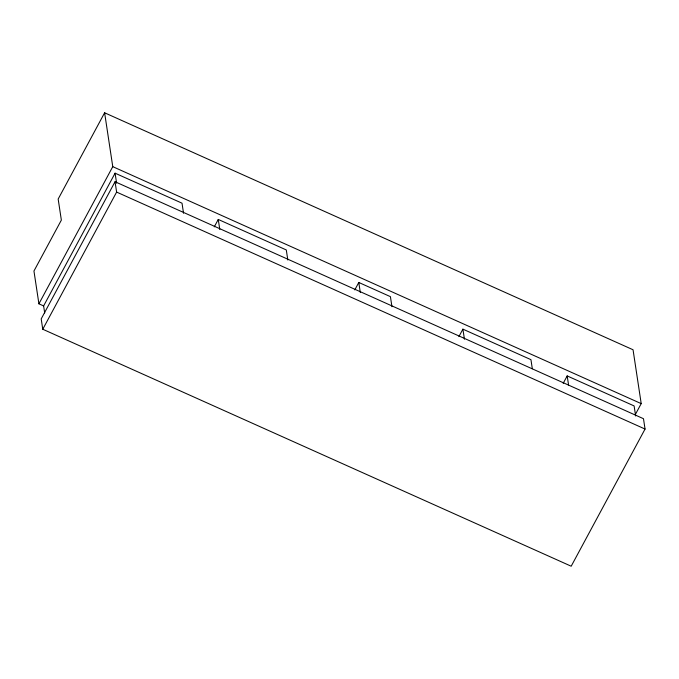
<?xml version="1.0" encoding="UTF-8"?>
<svg xmlns="http://www.w3.org/2000/svg" width="679" height="679" viewBox="0 0 679 679"><rect width="100%" height="100%" fill="white"/><g stroke="black" fill="none" stroke-linecap="round" stroke-linejoin="round"><path stroke-width="1.02" d="M635.171 414.818L641.205 403.623L633.049 349.761L104.617 112.782L58.165 199.049L61.356 220.123L33.95 271.023L38.915 303.81L43.617 305.923L44.687 312.96M38.915 303.81L112.765 166.652L104.617 112.782M43.617 305.923L115.09 173.179L182.023 203.191L183.542 213.248M115.048 181.726L41.198 318.892L42.76 329.239L571.192 566.218L645.05 429.052L643.48 418.705L115.048 181.726L116.618 192.081L42.76 329.239M214.267 226.871L218.265 219.444L286.3 249.957L287.82 260.006M354.794 289.891L358.792 282.464L390.417 296.647L391.944 306.704M458.911 336.58L462.908 329.154L530.944 359.666L532.311 368.714M563.188 383.346L567.186 375.92L634.118 405.932L635.637 415.989M112.765 166.652L641.205 403.623M116.618 192.081L645.05 429.052M567.186 375.92L568.561 384.968M462.908 329.154L464.436 339.211M358.792 282.464L360.311 292.522M218.265 219.444L219.792 229.502M115.09 173.179L116.618 183.228"/></g></svg>
